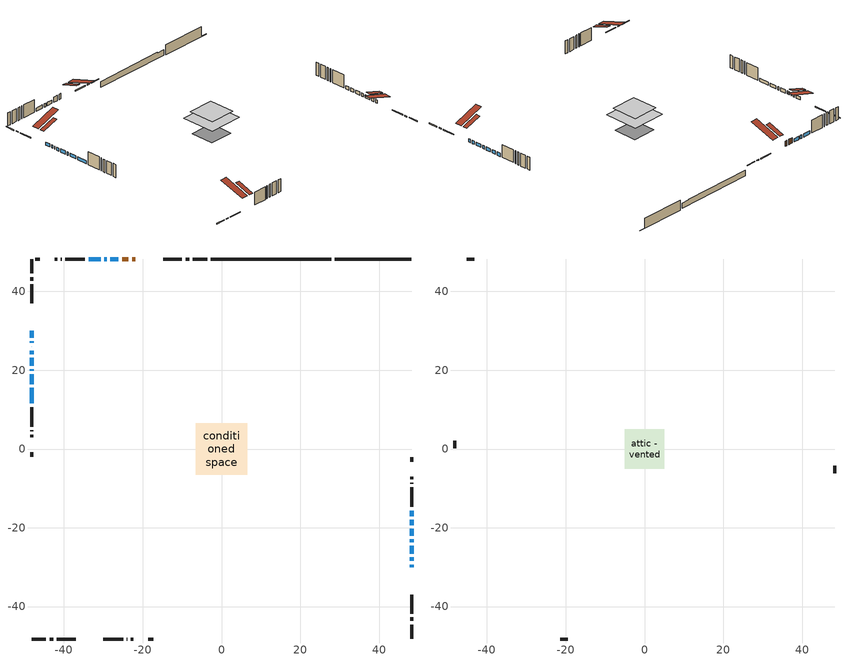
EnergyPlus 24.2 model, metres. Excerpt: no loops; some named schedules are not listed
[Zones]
conditioned space
 floor adiabatic (AdiabaticFloorConstruction): -6.57,-6.57 -6.57,6.57 6.57,6.57 6.57,-6.57 z4.22
 floor foundation (Slab1 construction): -3.63,-3.63 -3.63,3.63 3.63,3.63 3.63,-3.63 z-1.95
 floor foundation (Slab1 construction 1): -4.54,-4.54 -4.54,4.54 4.54,4.54 4.54,-4.54 z-1.68
 wall outside (RimJoist1 construction): -3.61,48.23 -7.27,48.23 / -48.23,-48.23 -44.58,-48.23 / -48.23,48.23 -48.23,44.58 / 48.23,-48.23 48.23,-44.58 z1.78:2.08
 wall outside (RimJoist2 construction): -8.2,48.23 -9.11,48.23 / -43.65,-48.23 -42.73,-48.23 / -48.23,43.65 -48.23,42.73 / 48.23,-43.65 48.23,-42.73 z1.78:2.08
 wall outside (RimJoist3 construction): -10.04,48.23 -14.84,48.23 / -41.8,-48.23 -37,-48.23 / -48.23,41.8 -48.23,37 / 48.23,-41.8 48.23,-37 z1.78:2.08
 wall outside (AdiabaticWallConstruction 1): -21.85,48.23 -22.69,48.23 / -23.62,48.23 -25.24,48.23 z1.78:3.81
 wall outside (AdiabaticWallConstruction): 48.23,-29.99 48.23,-29.35 / -48.23,29.99 -48.23,28.26 / -48.23,27.33 -48.23,26.92 / -48.23,26 -48.23,25.9 / -48.23,24.97 -48.23,24.05 / -26.17,48.23 -28.27,48.23 / -29.19,48.23 -29.76,48.23 / 48.23,-28.42 48.23,-27.53 / 48.23,-26.6 48.23,-24.59 / -48.23,23.13 -48.23,21.11 / -30.69,48.23 -33.74,48.23 / 48.23,-23.66 48.23,-22.95 / 48.23,-22.02 48.23,-20.25 / 48.23,-19.32 48.23,-17.94 / 48.23,-17.01 48.23,-15.63 / -48.23,20.18 -48.23,19.84 / -48.23,18.92 -48.23,16.42 / -48.23,15.49 -48.23,11.56 z1.78:3
 wall outside (Wall1 construction): -34.67,48.23 -39.66,48.23 / -29.99,-48.23 -25,-48.23 / -48.23,10.63 -48.23,5.64 / 48.23,-14.7 48.23,-9.71 z1.78:6.66
 wall outside (Wall2 construction): -40.59,48.23 -40.75,48.23 / -24.08,-48.23 -23.92,-48.23 / -48.23,4.71 -48.23,4.55 / 48.23,-8.78 48.23,-8.63 z1.78:6.66
 wall outside (Wall3 construction): -41.68,48.23 -42.31,48.23 / -22.99,-48.23 -22.36,-48.23 / -48.23,3.62 -48.23,3 / 48.23,-7.7 48.23,-7.07 z1.78:6.66
 wall outside (Wall5 construction): -46.09,48.23 -47.31,48.23 / -18.58,-48.23 -17.36,-48.23 / -48.23,-0.78 -48.23,-2 / 48.23,-3.29 48.23,-2.07 z1.78:6.66
 wall foundation (FoundationWall1 construction): 28.73,48.23,-1.95 28.73,48.23,1.78 45.85,48.23,1.78 45.85,48.23,-1.85 48.23,48.23,-1.85 48.23,48.23,-1.95
 wall foundation (FoundationWall2 construction): -2.68,48.23,-1.68 -2.68,48.23,0.56 24.75,48.23,0.56 24.75,48.23,0.28 27.8,48.23,0.28 27.8,48.23,-1.68
 window (WindowConstruction): 48.23,-29.99 48.23,-29.35 z1.78:3
 window (WindowConstruction 8): -48.23,29.99 -48.23,28.26 z1.78:3
 window (WindowConstruction 9): -48.23,27.33 -48.23,26.92 z1.78:3
 window (WindowConstruction 10): -48.23,25.99 -48.23,25.9 z1.78:3
 window (WindowConstruction 11): -48.23,24.97 -48.23,24.06 z1.78:3
 window (WindowConstruction 12): -26.17,48.23 -28.26,48.23 z1.78:3
 window (WindowConstruction 13): -29.19,48.23 -29.76,48.23 z1.78:3
 window (WindowConstruction 1): 48.23,-28.42 48.23,-27.53 z1.78:3
 window (WindowConstruction 14): 48.23,-26.6 48.23,-24.59 z1.78:3
 window (WindowConstruction 15): -48.23,23.13 -48.23,21.11 z1.78:3
 window (WindowConstruction 16): -30.69,48.23 -33.74,48.23 z1.78:3
 window (WindowConstruction 17): 48.23,-23.66 48.23,-22.95 z1.78:3
 window (WindowConstruction 2): 48.23,-22.02 48.23,-20.25 z1.78:3
 window (WindowConstruction 3): 48.23,-19.32 48.23,-17.94 z1.78:3
 window (WindowConstruction 4): 48.23,-17.01 48.23,-15.63 z1.78:3
 window (WindowConstruction 5): -48.23,20.18 -48.23,19.85 z1.78:3
 window (WindowConstruction 6): -48.23,18.92 -48.23,16.42 z1.78:3
 window (WindowConstruction 7): -48.23,15.49 -48.23,11.56 z1.78:3
 door (Door): -21.85,48.23 -22.69,48.23 z1.78:3.81
 door (Door 1): -23.62,48.23 -25.24,48.23 z1.78:3.81
 ceiling adiabatic (AdiabaticFloorConstruction): 6.57,-6.57 6.57,6.57 -6.57,6.57 -6.57,-6.57 z4.22
 roof outside (Roof2 construction): -20.92,48.23,6.66 -20.92,41.97,8.74 -19.27,41.97,8.74 -19.27,48.23,6.66; -30.92,-48.23,6.66 -30.92,-41.97,8.74 -32.57,-41.97,8.74 -32.57,-48.23,6.66; -48.23,30.92,6.66 -41.97,30.92,8.74 -41.97,32.57,8.74 -48.23,32.57,6.66; 48.23,-30.92,6.66 41.97,-30.92,8.74 41.97,-32.57,8.74 48.23,-32.57,6.66
attic - vented
 floor to conditioned space (Floor1 construction Reversed): -5.01,-5.01 -5.01,5.01 5.01,5.01 5.01,-5.01 z6.66
 wall outside (Wall4 construction): -43.24,48.23 -45.16,48.23 / -21.43,-48.23 -19.51,-48.23 / -48.23,2.07 -48.23,0.15 / 48.23,-6.14 48.23,-4.22 z1.78:6.66
 roof outside (Roof1 construction): -18.34,48.23,6.66 -18.34,38.47,9.91 -15.77,38.47,9.91 -15.77,48.23,6.66; -33.5,-48.23,6.66 -33.5,-38.47,9.91 -36.07,-38.47,9.91 -36.07,-48.23,6.66; -48.23,33.5,6.66 -38.47,33.5,9.91 -38.47,36.07,9.91 -48.23,36.07,6.66; 48.23,-33.5,6.66 38.47,-33.5,9.91 38.47,-36.07,9.91 48.23,-36.07,6.66
[Building]
Building 1: Terrain=Suburbs
[Site:Location]
Saskatoon Intl AP_SK: Latitude {deg}=52.17; Longitude {deg}=-106.7; Time Zone {hr}=-6; Elevation {m}=504; Keep Site Location Information=Yes
[Site:GroundTemperature:Shallow]
-3.29371, -5.9198, -6.13011, -4.88389, 0.118965, 5.09852, 9.41553, 12.1502, 12.3826, 10.1583, 5.95142, 1.12462
[Site:WaterMainsTemperature]
Calculation Method=Schedule; Temperature Schedule=mains temperature schedule
[Material] Roughness=Rough; Thermal Absorptance=0.9
Name | Thickness {m} | Conductivity {W/m-K} | Density {kg/m3} | Specific Heat {J/kg-K} | Solar Absorptance | Visible Absorptance
asphalt or fiberglass shingles | 0.00635 | 0.162714 | 1121.4 | 1465.45 | 0.84 | 0.84
ceiling loosefill ins | 0.254 | 0.0480833 | 16.02 | 1046.75 | 0.7 | 0.7
ceiling stud and cavity | 0.1397 | 0.0915077 | 65.682 | 1177.47 | 0.7 | 0.7
concrete 4.0 in. | 0.1016 | 1.803125 | 2242.8 | 837.4 | 0.7 | 0.7
concrete 8.0 in. | 0.2032 | 1.803125 | 2242.8 | 837.4 | 0.7 | 0.7
door material | 0.04445 | 0.188738 | 512.64 | 1214.23 | 0.7 | 0.7
door material 1 | 0.04445 | 0.0451087 | 512.64 | 1214.23 | 0.7 | 0.7
exterior vertical ins | 0.00166943 | 0.029427 | 32.04 | 1214.23 | 0.7 | 0.7
exterior vertical ins 1 | 0.0156333 | 0.029427 | 32.04 | 1214.23 | 0.7 | 0.7
floor covering | 0.0127 | 0.0433444 | 54.468 | 1339.84 | 0.6 | 0.6
floor rigid ins; wall rigid ins | 0.512978 | 0.029427 | 32.04 | 1214.23 | 0.7 | 0.7
floor stud and cavity | 0.1397 | 1.75129 | 37.0049 | 1207.88 | 0.7 | 0.7
furniture material conditioned space 1 | 0.1524 | 0.115458 | 640.8 | 1214.23 | 0.6 | 0.6
gypsum board | 0.0127 | 0.160291 | 801 | 837.4 | 0.6 | 0.6
gypsum board 1 | 0.0127 | 0.160291 | 801 | 837.4 | 0.7 | 0.7
osb sheathing 0.5 in. | 0.0127 | 0.115458 | 512.64 | 1214.23 | 0.7 | 0.7
osb sheathing 0.75 in. | 0.01905 | 0.115458 | 512.64 | 1214.23 | 0.7 | 0.7
osb sheathing 2.0 in. | 0.0508 | 0.115458 | 512.64 | 1214.23 | 0.7 | 0.7
rim joist stud and cavity | 0.0508 | 0.0310355 | 125.044 | 1163.47 | 0.6 | 0.6
rim joist stud and cavity 1 | 0.0508 | 0.271007 | 50.32683 | 1063.81 | 0.6 | 0.6
rim joist stud and cavity 2 | 0.0508 | 0.0336805 | 125.044 | 1163.47 | 0.6 | 0.6
roof rigid ins | 0.051816 | 0.029427 | 32.04 | 1214.23 | 0.7 | 0.7
roof stud and cavity | 0.2032 | 0.214984 | 78.34581 | 1123.46 | 0.7 | 0.7
wall stud and cavity | 0.1397 | 0.114817 | 139.0536 | 1170.24 | 0.7 | 0.7
wall stud and cavity 1 | 0.1397 | 0.152869 | 139.0536 | 1170.24 | 0.7 | 0.7
wall stud and cavity 2 | 0.1397 | 0.120759 | 139.0536 | 1170.24 | 0.7 | 0.7
wall stud and cavity 3 | 0.0889 | 6.1454 | 50.32683 | 1063.81 | 0.6 | 0.6
wall stud and cavity 4 | 0.1397 | 0.0978328 | 139.0536 | 1170.24 | 0.7 | 0.7
wall stud and cavity 5 | 0.0889 | 0.380278 | 52.3479 | 1209.89 | 0.7 | 0.7
wall stud and cavity 6 | 0.0889 | 0.391764 | 83.0341 | 1211.67 | 0.7 | 0.7
wood siding | 0.0254 | 0.102417 | 544.68 | 1172.36 | 0 | 0
wood siding 1 | 0.00254 | 0.102417 | 544.68 | 1172.36 | 0 | 0
wood siding 2; wood siding 3; wood siding 4 | 0.0254 | 0.102417 | 544.68 | 1172.36 | 0.7 | 0.7
[WindowMaterial:SimpleGlazingSystem]
Name | U-Factor {W/m2-K} | Solar Heat Gain Coefficient
WindowMaterial | 3.08145 | 0.63
WindowMaterial 1 | 3.07691 | 0.64
WindowMaterial 10 | 3.03659 | 0.27
WindowMaterial 11 | 3.11325 | 0.59
WindowMaterial 12 | 3.077476 | 0.64
WindowMaterial 13 | 1.92087 | 0.56
WindowMaterial 14 | 3.06555 | 0.66
WindowMaterial 15 | 5.23568 | 0.57
WindowMaterial 2 | 1.870901 | 0.61
WindowMaterial 3 | 3.0559 | 0.67
WindowMaterial 4 | 3.08543 | 0.63
WindowMaterial 5 | 3.18649 | 0.5
WindowMaterial 6 | 3.03773 | 0.69
WindowMaterial 7 | 3.03035 | 0.7
WindowMaterial 8 | 3.0911 | 0.62
WindowMaterial 9 | 3.12404 | 0.58
[Construction]
AdiabaticFloorConstruction: floor stud and cavity, floor rigid ins, osb sheathing 0.75 in., floor covering
AdiabaticWallConstruction: wood siding 3, wall rigid ins, wall stud and cavity 5, gypsum board
AdiabaticWallConstruction 1: wood siding 4, wall rigid ins, wall stud and cavity 5, gypsum board
Door: door material
Door 1: door material 1
Floor1 construction Reversed: gypsum board, ceiling stud and cavity, ceiling loosefill ins
FoundationWall1 construction; FoundationWall2 construction: concrete 8.0 in., gypsum board 1
furniture construction conditioned space 1: furniture material conditioned space 1
PartitionWallConstruction: gypsum board, wall stud and cavity 6, gypsum board
RimJoist1 construction: wood siding 2, osb sheathing 2.0 in., rim joist stud and cavity
RimJoist2 construction: wood siding 2, rim joist stud and cavity 1
RimJoist3 construction: wood siding 2, osb sheathing 2.0 in., rim joist stud and cavity 2
Roof1 construction: asphalt or fiberglass shingles
Roof2 construction: asphalt or fiberglass shingles, roof rigid ins, osb sheathing 0.75 in., roof stud and cavity, gypsum board
Slab1 construction; Slab1 construction 1: concrete 4.0 in.
Wall1 construction: wood siding, osb sheathing 0.5 in., wall stud and cavity, gypsum board
Wall2 construction: wood siding, osb sheathing 0.5 in., wall stud and cavity 1, gypsum board
Wall3 construction: wood siding, osb sheathing 0.5 in., wall stud and cavity 2, gypsum board
Wall4 construction: wood siding 1, wall stud and cavity 3
Wall5 construction: wood siding, osb sheathing 0.5 in., wall stud and cavity 4, gypsum board
WindowConstruction: WindowMaterial
WindowConstruction 1: WindowMaterial 1
WindowConstruction 10: WindowMaterial 10
WindowConstruction 11: WindowMaterial 11
WindowConstruction 12: WindowMaterial 12
WindowConstruction 13: WindowMaterial 13
WindowConstruction 14; WindowConstruction 15: WindowMaterial 14
WindowConstruction 16; WindowConstruction 3: WindowMaterial 3
WindowConstruction 17: WindowMaterial 15
WindowConstruction 2: WindowMaterial 2
WindowConstruction 4: WindowMaterial 4
WindowConstruction 5: WindowMaterial 5
WindowConstruction 6: WindowMaterial 6
WindowConstruction 7: WindowMaterial 7
WindowConstruction 8: WindowMaterial 8
WindowConstruction 9: WindowMaterial 9
[Zone] Multiplier=1; Part of Total Floor Area=Yes
Name | Volume {m3}
attic - vented | 53.1163
conditioned space | 769.1
[Space]
Name | Zone | Volume {m3}
attic - vented 1 | attic - vented | 53.1163
conditioned space 1 | conditioned space | 769.1
[ZoneInfiltration:EffectiveLeakageArea]
infil attic - vented 1: Zone or Space=attic - vented 1; Schedule=Always On Discrete; Effective Air Leakage Area {cm2}=3446.4; Stack Coefficient=0.000565478; Wind Coefficient=1.60668e-05
[ZoneMixing]
whole house fan mix: Zone or Space=attic - vented; Schedule=Always On Continuous; Design Flow Rate Calculation Method=Flow/Zone; Design Flow Rate {m3/s}=0; Source Zone or Space=conditioned space
[SurfaceProperty:ExposedFoundationPerimeter] Exposed Perimeter Calculation Method=TotalExposedPerimeter
Name | Total Exposed Perimeter {m}
Slab1 | 19.507
Slab1 1 | 30.48
[InternalMass] Zone or ZoneList=conditioned space; Space or SpaceList=conditioned space 1
Name | Construction | Surface Area {m2}
furniture mass conditioned space 1 | furniture construction conditioned space 1 | 123.08
partition wall mass | PartitionWallConstruction | 307.7
[Lights]
interior lighting: Zone or ZoneList or Space or SpaceList=conditioned space 1; Schedule=interior lighting schedule; Design Level Calculation Method=LightingLevel; Lighting Level {W}=343.2; Return Air Fraction=0; Fraction Radiant=0.6; Fraction Visible=0.2; Fraction Replaceable=1
[People]
occupants: Zone or ZoneList or Space or SpaceList=conditioned space 1; Number of People Schedule=occupants schedule; Number of People Calculation Method=People; Number of People=3; Fraction Radiant=0.314171; Sensible Heat Fraction=0.56303; Activity Level Schedule=occupants activity schedule; Carbon Dioxide Generation Rate {m3/s-W}=0; Enable ASHRAE 55 Comfort Warnings=No; Mean Radiant Temperature Calculation Type=EnclosureAveraged
[ElectricEquipment] Zone or ZoneList or Space or SpaceList=conditioned space 1; Design Level Calculation Method=EquipmentLevel
Name | Schedule | Design Level {W} | Fraction Latent | Fraction Radiant | Fraction Lost
clothes dryer | clothes dryer schedule | 140.772 | 0.015 | 0.081 | 0.85
clothes washer | clothes washer schedule | 32.1985 | 0.03 | 0.162 | 0.7
cooking range | cooking range schedule | 215.147 | 0.08 | 0.432 | 0.2
dishwasher | dishwasher schedule | 66.8632 | 0.3 | 0.18 | 0.4
fridge | fridge schedule | 72.9452 | 0 | 0.6 | 0
mech vent house fan | mech vent house fan schedule | 0 | 0 | 0 | 1
mech vent house fan cfis | mech vent house fan cfis schedule | 0 | 0 | 0 | 0
misc plug loads | misc plug loads schedule | 494.7 | 0.045 | 0.513 | 0.1
whole house fan | Always On Discrete | 0 | 0 | 0 | 1
[OtherEquipment] Zone or ZoneList or Space or SpaceList=conditioned space 1; Design Level Calculation Method=EquipmentLevel
Name | Fuel Type | Schedule | Design Level {W} | Fraction Latent | Fraction Radiant | Fraction Lost
clothes dryer 1 | Electricity | clothes dryer schedule | 0 | 0.015 | 0.081 | 0.85
cooking range 1 | Electricity | cooking range schedule | 0 | 0.08 | 0.432 | 0.2
general water use latent | None | general water use schedule | 62.594 | 1 | 0 | 0
general water use sensible | None | general water use schedule | -61.6891 | 0 | 0.6 | 0
mech vent house fan latent load | None | Always On Discrete | 0 | 1 | 0 | 0
mech vent house fan sensible load | None | Always On Discrete | 0 | 0 | 0 | 0
water heater energy adjustment1 | NaturalGas | Always On Discrete | 0.01 | 0 | 0 | 1
[ZoneInfiltration:DesignFlowRate] Zone or ZoneList or Space or SpaceList=conditioned space 1; Schedule=Always On Discrete; Design Flow Rate Calculation Method=Flow/Zone; Design Flow Rate {m3/s}=0
infil flow; natural vent flow; whole house fan flow
[Foundation:Kiva] Initial Indoor Air Temperature {C}=21; Wall Depth Below Slab {m}=0.2032; Custom Block X Position 1 {m}=0.2159; Custom Block Z Position 1 {m}=0
Name | Wall Height Above Grade {m} | Custom Block Material Name 1 | Custom Block Depth 1 {m}
Foundation Kiva 1 | 1.78 | exterior vertical ins | 3.72999
Foundation Kiva 2 | 0.560009 | exterior vertical ins 1 | 2.24001
[Foundation:Kiva:Settings]
Soil Conductivity {W/m-K}=0.849921; Soil Density {kg/m3}=1842.3; Soil Specific Heat {J/kg-K}=418.7; Ground Solar Absorptivity=0.9; Ground Thermal Absorptivity=0.9; Ground Surface Roughness {m}=0.03; Far-Field Width {m}=40; Deep-Ground Boundary Condition=ZeroFlux; Deep-Ground Depth {m}=40; Minimum Cell Dimension {m}=0.2; Maximum Cell Growth Coefficient=3; Simulation Timestep=Timestep
[Exterior:Lights]
exterior lighting: Schedule=exterior lighting schedule; Design Level {W}=75.6
[Schedule:Constant]
Name | Hourly Value
Always On Continuous; mech vent house fan schedule; mech vent house fan cfis schedule; Always On Discrete | 1
occupants activity schedule | 117.228
fridge schedule | 0
[Schedule:Week:Daily]
interior lighting schedule Week Rule - Jan1-Jan27: interior lighting schedule day, interior lighting schedule day, interior lighting schedule day, interior lighting schedule day, interior lighting schedule day, interior lighting schedule day, interior lighting schedule day, interior lighting schedule default day, interior lighting schedule default day, interior lighting schedule default day, interior lighting schedule default day, interior lighting schedule default day
interior lighting schedule Week Rule - Jan28-Feb3: interior lighting schedule day, interior lighting schedule day, interior lighting schedule day, interior lighting schedule day, interior lighting schedule day 1, interior lighting schedule day 1, interior lighting schedule day 1, interior lighting schedule default day, interior lighting schedule default day, interior lighting schedule default day, interior lighting schedule default day, interior lighting schedule default day
interior lighting schedule Week Rule - Feb4-Feb24: interior lighting schedule day 1, interior lighting schedule day 1, interior lighting schedule day 1, interior lighting schedule day 1, interior lighting schedule day 1, interior lighting schedule day 1, interior lighting schedule day 1, interior lighting schedule default day, interior lighting schedule default day, interior lighting schedule default day, interior lighting schedule default day, interior lighting schedule default day
interior lighting schedule Week Rule - Feb25-Mar3: interior lighting schedule day 1, interior lighting schedule day 1, interior lighting schedule day 1, interior lighting schedule day 1, interior lighting schedule day 2, interior lighting schedule day 2, interior lighting schedule day 2, interior lighting schedule default day, interior lighting schedule default day, interior lighting schedule default day, interior lighting schedule default day, interior lighting schedule default day
interior lighting schedule Week Rule - Mar4-Mar31: interior lighting schedule day 2, interior lighting schedule day 2, interior lighting schedule day 2, interior lighting schedule day 2, interior lighting schedule day 2, interior lighting schedule day 2, interior lighting schedule day 2, interior lighting schedule default day, interior lighting schedule default day, interior lighting schedule default day, interior lighting schedule default day, interior lighting schedule default day
interior lighting schedule Week Rule - Apr1-Apr28: interior lighting schedule day 3, interior lighting schedule day 3, interior lighting schedule day 3, interior lighting schedule day 3, interior lighting schedule day 3, interior lighting schedule day 3, interior lighting schedule day 3, interior lighting schedule default day, interior lighting schedule default day, interior lighting schedule default day, interior lighting schedule default day, interior lighting schedule default day
interior lighting schedule Week Rule - Apr29-May5: interior lighting schedule day 3, interior lighting schedule day 3, interior lighting schedule day 4, interior lighting schedule day 4, interior lighting schedule day 4, interior lighting schedule day 4, interior lighting schedule day 4, interior lighting schedule default day, interior lighting schedule default day, interior lighting schedule default day, interior lighting schedule default day, interior lighting schedule default day
interior lighting schedule Week Rule - May6-May26: interior lighting schedule day 4, interior lighting schedule day 4, interior lighting schedule day 4, interior lighting schedule day 4, interior lighting schedule day 4, interior lighting schedule day 4, interior lighting schedule day 4, interior lighting schedule default day, interior lighting schedule default day, interior lighting schedule default day, interior lighting schedule default day, interior lighting schedule default day
interior lighting schedule Week Rule - May27-Jun2: interior lighting schedule day 4, interior lighting schedule day 4, interior lighting schedule day 4, interior lighting schedule day 4, interior lighting schedule day 4, interior lighting schedule day 5, interior lighting schedule day 5, interior lighting schedule default day, interior lighting schedule default day, interior lighting schedule default day, interior lighting schedule default day, interior lighting schedule default day
interior lighting schedule Week Rule - Jun3-Jun30: interior lighting schedule day 5, interior lighting schedule day 5, interior lighting schedule day 5, interior lighting schedule day 5, interior lighting schedule day 5, interior lighting schedule day 5, interior lighting schedule day 5, interior lighting schedule default day, interior lighting schedule default day, interior lighting schedule default day, interior lighting schedule default day, interior lighting schedule default day
interior lighting schedule Week Rule - Jul1-Jul28: interior lighting schedule day 6, interior lighting schedule day 6, interior lighting schedule day 6, interior lighting schedule day 6, interior lighting schedule day 6, interior lighting schedule day 6, interior lighting schedule day 6, interior lighting schedule default day, interior lighting schedule default day, interior lighting schedule default day, interior lighting schedule default day, interior lighting schedule default day
interior lighting schedule Week Rule - Jul29-Aug4: interior lighting schedule day 6, interior lighting schedule day 6, interior lighting schedule day 6, interior lighting schedule day 7, interior lighting schedule day 7, interior lighting schedule day 7, interior lighting schedule day 7, interior lighting schedule default day, interior lighting schedule default day, interior lighting schedule default day, interior lighting schedule default day, interior lighting schedule default day
interior lighting schedule Week Rule - Aug5-Aug25: interior lighting schedule day 7, interior lighting schedule day 7, interior lighting schedule day 7, interior lighting schedule day 7, interior lighting schedule day 7, interior lighting schedule day 7, interior lighting schedule day 7, interior lighting schedule default day, interior lighting schedule default day, interior lighting schedule default day, interior lighting schedule default day, interior lighting schedule default day
interior lighting schedule Week Rule - Aug26-Sep1: interior lighting schedule day 7, interior lighting schedule day 7, interior lighting schedule day 7, interior lighting schedule day 7, interior lighting schedule day 7, interior lighting schedule day 7, interior lighting schedule day 8, interior lighting schedule default day, interior lighting schedule default day, interior lighting schedule default day, interior lighting schedule default day, interior lighting schedule default day
interior lighting schedule Week Rule - Sep2-Sep29: interior lighting schedule day 8, interior lighting schedule day 8, interior lighting schedule day 8, interior lighting schedule day 8, interior lighting schedule day 8, interior lighting schedule day 8, interior lighting schedule day 8, interior lighting schedule default day, interior lighting schedule default day, interior lighting schedule default day, interior lighting schedule default day, interior lighting schedule default day
interior lighting schedule Week Rule - Sep30-Oct6: interior lighting schedule day 8, interior lighting schedule day 9, interior lighting schedule day 9, interior lighting schedule day 9, interior lighting schedule day 9, interior lighting schedule day 9, interior lighting schedule day 9, interior lighting schedule default day, interior lighting schedule default day, interior lighting schedule default day, interior lighting schedule default day, interior lighting schedule default day
interior lighting schedule Week Rule - Oct7-Oct27: interior lighting schedule day 9, interior lighting schedule day 9, interior lighting schedule day 9, interior lighting schedule day 9, interior lighting schedule day 9, interior lighting schedule day 9, interior lighting schedule day 9, interior lighting schedule default day, interior lighting schedule default day, interior lighting schedule default day, interior lighting schedule default day, interior lighting schedule default day
interior lighting schedule Week Rule - Oct28-Nov3: interior lighting schedule day 9, interior lighting schedule day 9, interior lighting schedule day 9, interior lighting schedule day 9, interior lighting schedule day 10, interior lighting schedule day 10, interior lighting schedule day 10, interior lighting schedule default day, interior lighting schedule default day, interior lighting schedule default day, interior lighting schedule default day, interior lighting schedule default day
interior lighting schedule Week Rule - Nov4-Nov24: interior lighting schedule day 10, interior lighting schedule day 10, interior lighting schedule day 10, interior lighting schedule day 10, interior lighting schedule day 10, interior lighting schedule day 10, interior lighting schedule day 10, interior lighting schedule default day, interior lighting schedule default day, interior lighting schedule default day, interior lighting schedule default day, interior lighting schedule default day
interior lighting schedule Week Rule - Nov25-Dec1: interior lighting schedule day 10, interior lighting schedule day 10, interior lighting schedule day 10, interior lighting schedule day 10, interior lighting schedule day 10, interior lighting schedule day 10, interior lighting schedule day 11, interior lighting schedule default day, interior lighting schedule default day, interior lighting schedule default day, interior lighting schedule default day, interior lighting schedule default day
interior lighting schedule Week Rule - Dec2-Dec31: interior lighting schedule day 11, interior lighting schedule day 11, interior lighting schedule day 11, interior lighting schedule day 11, interior lighting schedule day 11, interior lighting schedule day 11, interior lighting schedule day 11, interior lighting schedule default day, interior lighting schedule default day, interior lighting schedule default day, interior lighting schedule default day, interior lighting schedule default day
occupants schedule Week Rule - Jan1-Dec31: occupants schedule day, occupants schedule day, occupants schedule day, occupants schedule day, occupants schedule day, occupants schedule day, occupants schedule day, occupants schedule default day, occupants schedule default day, occupants schedule default day, occupants schedule default day, occupants schedule default day
clothes dryer schedule Week Rule - Jan1-Dec31: clothes dryer schedule day, clothes dryer schedule day, clothes dryer schedule day, clothes dryer schedule day, clothes dryer schedule day, clothes dryer schedule day, clothes dryer schedule day, clothes dryer schedule default day, clothes dryer schedule default day, clothes dryer schedule default day, clothes dryer schedule default day, clothes dryer schedule default day
clothes washer schedule Week Rule - Jan1-Dec31: clothes washer schedule day, clothes washer schedule day, clothes washer schedule day, clothes washer schedule day, clothes washer schedule day, clothes washer schedule day, clothes washer schedule day, clothes washer schedule default day, clothes washer schedule default day, clothes washer schedule default day, clothes washer schedule default day, clothes washer schedule default day
cooking range schedule Week Rule - Jan1-Dec31: cooking range schedule day, cooking range schedule day, cooking range schedule day, cooking range schedule day, cooking range schedule day, cooking range schedule day, cooking range schedule day, cooking range schedule default day, cooking range schedule default day, cooking range schedule default day, cooking range schedule default day, cooking range schedule default day
dishwasher schedule Week Rule - Jan1-Dec31: dishwasher schedule day, dishwasher schedule day, dishwasher schedule day, dishwasher schedule day, dishwasher schedule day, dishwasher schedule day, dishwasher schedule day, dishwasher schedule default day, dishwasher schedule default day, dishwasher schedule default day, dishwasher schedule default day, dishwasher schedule default day
misc plug loads schedule Week Rule - Jan1-Dec31: misc plug loads schedule day, misc plug loads schedule day, misc plug loads schedule day, misc plug loads schedule day, misc plug loads schedule day, misc plug loads schedule day, misc plug loads schedule day, misc plug loads schedule default day, misc plug loads schedule default day, misc plug loads schedule default day, misc plug loads schedule default day, misc plug loads schedule default day
general water use schedule Week Rule - Jan1-Dec31: general water use schedule day, general water use schedule day, general water use schedule day, general water use schedule day, general water use schedule day, general water use schedule day, general water use schedule day, general water use schedule default day, general water use schedule default day, general water use schedule default day, general water use schedule default day, general water use schedule default day
exterior lighting schedule Week Rule - Jan1-Jan27: exterior lighting schedule day, exterior lighting schedule day, exterior lighting schedule day, exterior lighting schedule day, exterior lighting schedule day, exterior lighting schedule day, exterior lighting schedule day, exterior lighting schedule default day, exterior lighting schedule default day, exterior lighting schedule default day, exterior lighting schedule default day, exterior lighting schedule default day
exterior lighting schedule Week Rule - Jan28-Feb3: exterior lighting schedule day, exterior lighting schedule day, exterior lighting schedule day, exterior lighting schedule day, exterior lighting schedule day 1, exterior lighting schedule day 1, exterior lighting schedule day 1, exterior lighting schedule default day, exterior lighting schedule default day, exterior lighting schedule default day, exterior lighting schedule default day, exterior lighting schedule default day
exterior lighting schedule Week Rule - Feb4-Feb24: exterior lighting schedule day 1, exterior lighting schedule day 1, exterior lighting schedule day 1, exterior lighting schedule day 1, exterior lighting schedule day 1, exterior lighting schedule day 1, exterior lighting schedule day 1, exterior lighting schedule default day, exterior lighting schedule default day, exterior lighting schedule default day, exterior lighting schedule default day, exterior lighting schedule default day
exterior lighting schedule Week Rule - Feb25-Mar3: exterior lighting schedule day 1, exterior lighting schedule day 1, exterior lighting schedule day 1, exterior lighting schedule day 1, exterior lighting schedule day 2, exterior lighting schedule day 2, exterior lighting schedule day 2, exterior lighting schedule default day, exterior lighting schedule default day, exterior lighting schedule default day, exterior lighting schedule default day, exterior lighting schedule default day
exterior lighting schedule Week Rule - Mar4-Mar31: exterior lighting schedule day 2, exterior lighting schedule day 2, exterior lighting schedule day 2, exterior lighting schedule day 2, exterior lighting schedule day 2, exterior lighting schedule day 2, exterior lighting schedule day 2, exterior lighting schedule default day, exterior lighting schedule default day, exterior lighting schedule default day, exterior lighting schedule default day, exterior lighting schedule default day
exterior lighting schedule Week Rule - Apr1-Apr28: exterior lighting schedule day 3, exterior lighting schedule day 3, exterior lighting schedule day 3, exterior lighting schedule day 3, exterior lighting schedule day 3, exterior lighting schedule day 3, exterior lighting schedule day 3, exterior lighting schedule default day, exterior lighting schedule default day, exterior lighting schedule default day, exterior lighting schedule default day, exterior lighting schedule default day
exterior lighting schedule Week Rule - Apr29-May5: exterior lighting schedule day 3, exterior lighting schedule day 3, exterior lighting schedule day 4, exterior lighting schedule day 4, exterior lighting schedule day 4, exterior lighting schedule day 4, exterior lighting schedule day 4, exterior lighting schedule default day, exterior lighting schedule default day, exterior lighting schedule default day, exterior lighting schedule default day, exterior lighting schedule default day
exterior lighting schedule Week Rule - May6-May26: exterior lighting schedule day 4, exterior lighting schedule day 4, exterior lighting schedule day 4, exterior lighting schedule day 4, exterior lighting schedule day 4, exterior lighting schedule day 4, exterior lighting schedule day 4, exterior lighting schedule default day, exterior lighting schedule default day, exterior lighting schedule default day, exterior lighting schedule default day, exterior lighting schedule default day
exterior lighting schedule Week Rule - May27-Jun2: exterior lighting schedule day 4, exterior lighting schedule day 4, exterior lighting schedule day 4, exterior lighting schedule day 4, exterior lighting schedule day 4, exterior lighting schedule day 5, exterior lighting schedule day 5, exterior lighting schedule default day, exterior lighting schedule default day, exterior lighting schedule default day, exterior lighting schedule default day, exterior lighting schedule default day
exterior lighting schedule Week Rule - Jun3-Jun30: exterior lighting schedule day 5, exterior lighting schedule day 5, exterior lighting schedule day 5, exterior lighting schedule day 5, exterior lighting schedule day 5, exterior lighting schedule day 5, exterior lighting schedule day 5, exterior lighting schedule default day, exterior lighting schedule default day, exterior lighting schedule default day, exterior lighting schedule default day, exterior lighting schedule default day
exterior lighting schedule Week Rule - Jul1-Jul28: exterior lighting schedule day 6, exterior lighting schedule day 6, exterior lighting schedule day 6, exterior lighting schedule day 6, exterior lighting schedule day 6, exterior lighting schedule day 6, exterior lighting schedule day 6, exterior lighting schedule default day, exterior lighting schedule default day, exterior lighting schedule default day, exterior lighting schedule default day, exterior lighting schedule default day
exterior lighting schedule Week Rule - Jul29-Aug4: exterior lighting schedule day 6, exterior lighting schedule day 6, exterior lighting schedule day 6, exterior lighting schedule day 7, exterior lighting schedule day 7, exterior lighting schedule day 7, exterior lighting schedule day 7, exterior lighting schedule default day, exterior lighting schedule default day, exterior lighting schedule default day, exterior lighting schedule default day, exterior lighting schedule default day
[Schedule:Year]
interior lighting schedule: interior lighting schedule Week Rule - Jan1-Jan27, 1, 1, 1, 27, interior lighting schedule Week Rule - Jan28-Feb3, 1, 28, 2, 3, interior lighting schedule Week Rule - Feb4-Feb24, 2, 4, 2, 24, interior lighting schedule Week Rule - Feb25-Mar3, 2, 25, 3, 3, interior lighting schedule Week Rule - Mar4-Mar31, 3, 4, 3, 31, interior lighting schedule Week Rule - Apr1-Apr28, 4, 1, 4, 28, interior lighting schedule Week Rule - Apr29-May5, 4, 29, 5, 5, interior lighting schedule Week Rule - May6-May26, 5, 6, 5, 26, interior lighting schedule Week Rule - May27-Jun2, 5, 27, 6, 2, interior lighting schedule Week Rule - Jun3-Jun30, 6, 3, 6, 30, interior lighting schedule Week Rule - Jul1-Jul28, 7, 1, 7, 28, interior lighting schedule Week Rule - Jul29-Aug4, 7, 29, 8, 4, interior lighting schedule Week Rule - Aug5-Aug25, 8, 5, 8, 25, interior lighting schedule Week Rule - Aug26-Sep1, 8, 26, 9, 1, interior lighting schedule Week Rule - Sep2-Sep29, 9, 2, 9, 29, interior lighting schedule Week Rule - Sep30-Oct6, 9, 30, 10, 6, interior lighting schedule Week Rule - Oct7-Oct27, 10, 7, 10, 27, interior lighting schedule Week Rule - Oct28-Nov3, 10, 28, 11, 3, interior lighting schedule Week Rule - Nov4-Nov24, 11, 4, 11, 24, interior lighting schedule Week Rule - Nov25-Dec1, 11, 25, 12, 1, interior lighting schedule Week Rule - Dec2-Dec31, 12, 2, 12, 31
occupants schedule: occupants schedule Week Rule - Jan1-Dec31, 1, 1, 12, 31
clothes dryer schedule: clothes dryer schedule Week Rule - Jan1-Dec31, 1, 1, 12, 31
clothes washer schedule: clothes washer schedule Week Rule - Jan1-Dec31, 1, 1, 12, 31
cooking range schedule: cooking range schedule Week Rule - Jan1-Dec31, 1, 1, 12, 31
dishwasher schedule: dishwasher schedule Week Rule - Jan1-Dec31, 1, 1, 12, 31
misc plug loads schedule: misc plug loads schedule Week Rule - Jan1-Dec31, 1, 1, 12, 31
general water use schedule: general water use schedule Week Rule - Jan1-Dec31, 1, 1, 12, 31
exterior lighting schedule: exterior lighting schedule Week Rule - Jan1-Jan27, 1, 1, 1, 27, exterior lighting schedule Week Rule - Jan28-Feb3, 1, 28, 2, 3, exterior lighting schedule Week Rule - Feb4-Feb24, 2, 4, 2, 24, exterior lighting schedule Week Rule - Feb25-Mar3, 2, 25, 3, 3, exterior lighting schedule Week Rule - Mar4-Mar31, 3, 4, 3, 31, exterior lighting schedule Week Rule - Apr1-Apr28, 4, 1, 4, 28, exterior lighting schedule Week Rule - Apr29-May5, 4, 29, 5, 5, exterior lighting schedule Week Rule - May6-May26, 5, 6, 5, 26, exterior lighting schedule Week Rule - May27-Jun2, 5, 27, 6, 2, exterior lighting schedule Week Rule - Jun3-Jun30, 6, 3, 6, 30, exterior lighting schedule Week Rule - Jul1-Jul28, 7, 1, 7, 28, exterior lighting schedule Week Rule - Jul29-Aug4, 7, 29, 8, 4, exterior lighting schedule Week Rule - Aug5-Aug25, 8, 5, 8, 25, exterior lighting schedule Week Rule - Aug26-Sep1, 8, 26, 9, 1, exterior lighting schedule Week Rule - Sep2-Sep29, 9, 2, 9, 29, exterior lighting schedule Week Rule - Sep30-Oct6, 9, 30, 10, 6, exterior lighting schedule Week Rule - Oct7-Oct27, 10, 7, 10, 27, exterior lighting schedule Week Rule - Oct28-Nov3, 10, 28, 11, 3, exterior lighting schedule Week Rule - Nov4-Nov24, 11, 4, 11, 24, exterior lighting schedule Week Rule - Nov25-Dec1, 11, 25, 12, 1, exterior lighting schedule Week Rule - Dec2-Dec31, 12, 2, 12, 31
[Schedule:Compact]
mains temperature schedule: Through: 01/01, For: AllDays, Until: 24:00, 3.00833, Through: 01/02, For: AllDays, Until: 24:00, 2.92833, Through: 01/03, For: AllDays, Until: 24:00, 2.84889, Through: 01/04, For: AllDays, Until: 24:00, 2.77111, Through: 01/05, For: AllDays, Until: 24:00, 2.69389, Through: 01/06, For: AllDays, Until: 24:00, 2.61778, Through: 01/07, For: AllDays, Until: 24:00, 2.54333, Through: 01/08, For: AllDays, Until: 24:00, 2.46944, Through: 01/09, For: AllDays, Until: 24:00, 2.39667, Through: 01/10, For: AllDays, Until: 24:00, 2.32556, Through: 01/11, For: AllDays, Until: 24:00, 2.255, Through: 01/12, For: AllDays, Until: 24:00, 2.18611, Through: 01/13, For: AllDays, Until: 24:00, 2.11833, Through: 01/14, For: AllDays, Until: 24:00, 2.05167, Through: 01/15, For: AllDays, Until: 24:00, 1.98611, Through: 01/16, For: AllDays, Until: 24:00, 1.92222, Through: 01/17, For: AllDays, Until: 24:00, 1.85944, Through: 01/18, For: AllDays, Until: 24:00, 1.79778, Through: 01/19, For: AllDays, Until: 24:00, 1.73778, Through: 01/20, For: AllDays, Until: 24:00, 1.67889, Through: 01/21, For: AllDays, Until: 24:00, 1.62167, Through: 01/22, For: AllDays, Until: 24:00, 1.56556, Through: 01/23, For: AllDays, Until: 24:00, 1.51056, Through: 01/24, For: AllDays, Until: 24:00, 1.45778, Through: 01/25, For: AllDays, Until: 24:00, 1.40556, Through: 01/26, For: AllDays, Until: 24:00, 1.35556, Through: 01/27, For: AllDays, Until: 24:00, 1.30667, Through: 01/28, For: AllDays, Until: 24:00, 1.25944, Through: 01/29, For: AllDays, Until: 24:00, 1.21333, Through: 01/30, For: AllDays, Until: 24:00, 1.16889, Through: 01/31, For: AllDays, Until: 24:00, 1.12611, Through: 02/01, For: AllDays, Until: 24:00, 1.085, Through: 02/02, For: AllDays, Until: 24:00, 1.045, Through: 02/03, For: AllDays, Until: 24:00, 1.00667, Through: 02/04, For: AllDays, Until: 24:00, 0.97, Through: 02/05, For: AllDays, Until: 24:00, 0.935, Through: 02/06, For: AllDays, Until: 24:00, 0.901667, Through: 02/07, For: AllDays, Until: 24:00, 0.869444, Through: 02/08, For: AllDays, Until: 24:00, 0.839444, Through: 02/09, For: AllDays, Until: 24:00, 0.810556, Through: 02/10, For: AllDays, Until: 24:00, 0.783889, Through: 02/11, For: AllDays, Until: 24:00, 0.758333, Through: 02/12, For: AllDays, Until: 24:00, 0.734444, Through: 02/13, For: AllDays, Until: 24:00, 0.712222, Through: 02/14, For: AllDays, Until: 24:00, 0.692222, Through: 02/15, For: AllDays, Until: 24:00, 0.673333, Through: 02/16, For: AllDays, Until: 24:00, 0.656111, Through: 02/17, For: AllDays, Until: 24:00, 0.640556, Through: 02/18, For: AllDays, Until: 24:00, 0.626667, Through: 02/19, For: AllDays, Until: 24:00, 0.614444, Through: 02/20, For: AllDays, Until: 24:00, 0.604444, Through: 02/21, For: AllDays, Until: 24:00, 0.595556, Through: 02/22, For: AllDays, Until: 24:00, 0.588333, Through: 02/23, For: AllDays, Until: 24:00, 0.583333, Through: 02/24, For: AllDays, Until: 24:00, 0.579444, Through: 02/25, For: AllDays, Until: 24:00, 0.577778, Through: 02/26, For: AllDays, Until: 24:00, 0.577222, Through: 02/27, For: AllDays, Until: 24:00, 0.578889, Through: 02/28, For: AllDays, Until: 24:00, 0.581667, Through: 03/01, For: AllDays, Until: 24:00, 0.586667, Through: 03/02, For: AllDays, Until: 24:00, 0.593333, Through: 03/03, For: AllDays, Until: 24:00, 0.601111, Through: 03/04, For: AllDays, Until: 24:00, 0.611111, Through: 03/05, For: AllDays, Until: 24:00, 0.622778, Through: 03/06, For: AllDays, Until: 24:00, 0.636111, Through: 03/07, For: AllDays, Until: 24:00, 0.651111, Through: 03/08, For: AllDays, Until: 24:00, 0.667778, Through: 03/09, For: AllDays, Until: 24:00, 0.686111, Through: 03/10, For: AllDays, Until: 24:00, 0.705556, Through: 03/11, For: AllDays, Until: 24:00, 0.727222, Through: 03/12, For: AllDays, Until: 24:00, 0.750556, Through: 03/13, For: AllDays, Until: 24:00, 0.775556, Through: 03/14, For: AllDays, Until: 24:00, 0.802222, Through: 03/15, For: AllDays, Until: 24:00, 0.83, Through: 03/16, For: AllDays, Until: 24:00, 0.86, Through: 03/17, For: AllDays, Until: 24:00, 0.891111, Through: 03/18, For: AllDays, Until: 24:00, 0.924444, Through: 03/19, For: AllDays, Until: 24:00, 0.958889, Through: 03/20, For: AllDays, Until: 24:00, 0.995, Through: 03/21, For: AllDays, Until: 24:00, 1.03278, Through: 03/22, For: AllDays, Until: 24:00, 1.07222, Through: 03/23, For: AllDays, Until: 24:00, 1.11278, Through: 03/24, For: AllDays, Until: 24:00, 1.15556, Through: 03/25, For: AllDays, Until: 24:00, 1.19944, Through: 03/26, For: AllDays, Until: 24:00, 1.24444, Through: 03/27, For: AllDays, Until: 24:00, 1.29167, Through: 03/28, For: AllDays, Until: 24:00, 1.34, Through: 03/29, For: AllDays, Until: 24:00, 1.39, Through: 03/30, For: AllDays, Until: 24:00, 1.44111, Through: 03/31, For: AllDays, Until: 24:00, 1.49389, Through: 04/01, For: AllDays, Until: 24:00, 1.54833, Through: 04/02, For: AllDays, Until: 24:00, 1.60389, Through: 04/03, For: AllDays, Until: 24:00, 1.66056, Through: 04/04, For: AllDays, Until: 24:00, 1.71889, Through: 04/05, For: AllDays, Until: 24:00, 1.77889, Through: 04/06, For: AllDays, Until: 24:00, 1.84, Through: 04/07, For: AllDays, Until: 24:00, 1.90222, Through: 04/08, For: AllDays, Until: 24:00, 1.96556, Through: 04/09, For: AllDays, Until: 24:00, 2.03056, Through: 04/10, For: AllDays, Until: 24:00, 2.09722, Through: 04/11, For: AllDays, Until: 24:00, 2.16444, Through: 04/12, For: AllDays, Until: 24:00, 2.23333, Through: 04/13, For: AllDays, Until: 24:00, 2.30278, Through: 04/14, For: AllDays, Until: 24:00, 2.37389, Through: 04/15, For: AllDays, Until: 24:00, 2.44611, Through: 04/16, For: AllDays, Until: 24:00, 2.52, Through: 04/17, For: AllDays, Until: 24:00, 2.59444, Through: 04/18, For: AllDays, Until: 24:00, 2.67, Through: 04/19, For: AllDays, Until: 24:00, 2.74667, Through: 04/20, For: AllDays, Until: 24:00, 2.82444, Through: 04/21, For: AllDays, Until: 24:00, 2.90278, Through: 04/22, For: AllDays, Until: 24:00, 2.98278, Through: 04/23, For: AllDays, Until: 24:00, 3.06333, Through: 04/24, For: AllDays, Until: 24:00, 3.145, Through: 04/25, For: AllDays, Until: 24:00, 3.22778, Through: 04/26, For: AllDays, Until: 24:00, 3.31167, Through: 04/27, For: AllDays, Until: 24:00, 3.39611, Through: 04/28, For: AllDays, Until: 24:00, 3.48111, Through: 04/29, For: AllDays, Until: 24:00, 3.56722, Through: 04/30, For: AllDays, Until: 24:00, 3.65444, Through: 05/01, For: AllDays, Until: 24:00, 3.74222, Through: 05/02, For: AllDays, Until: 24:00, 3.83056, Through: 05/03, For: AllDays, Until: 24:00, 3.92, Through: 05/04, For: AllDays, Until: 24:00, 4.00944, Through: 05/05, For: AllDays, Until: 24:00, 4.1, Through: 05/06, For: AllDays, Until: 24:00, 4.19167, Through: 05/07, For: AllDays, Until: 24:00, 4.28333, Through: 05/08, For: AllDays, Until: 24:00, 4.37611, Through: 05/09, For: AllDays, Until: 24:00, 4.46889, Through: 05/10, For: AllDays, Until: 24:00, 4.56278, Through: 05/11, For: AllDays, Until: 24:00, 4.65667, Through: 05/12, For: AllDays, Until: 24:00, 4.75111, Through: 05/13, For: AllDays, Until: 24:00, 4.84611, Through: 05/14, For: AllDays, Until: 24:00, 4.94167, Through: 05/15, For: AllDays, Until: 24:00, 5.03778, Through: 05/16, For: AllDays, Until: 24:00, 5.13389, Through: 05/17, For: AllDays, Until: 24:00, 5.23056, Through: 05/18, For: AllDays, Until: 24:00, 5.32722, Through: 05/19, For: AllDays, Until: 24:00, 5.42444, Through: 05/20, For: AllDays, Until: 24:00, 5.52222, Through: 05/21, For: AllDays, Until: 24:00, 5.62, Through: 05/22, For: AllDays, Until: 24:00, 5.71778, Through: 05/23, For: AllDays, Until: 24:00, 5.81556, Through: 05/24, For: AllDays, Until: 24:00, 5.91389, Through: 05/25, For: AllDays, Until: 24:00, 6.01222, Through: 05/26, For: AllDays, Until: 24:00, 6.11056, Through: 05/27, For: AllDays, Until: 24:00, 6.20944, Through: 05/28, For: AllDays, Until: 24:00, 6.30778, Through: 05/29, For: AllDays, Until: 24:00, 6.40611, Through: 05/30, For: AllDays, Until: 24:00, 6.50444, Through: 05/31, For: AllDays, Until: 24:00, 6.60333, Through: 06/01, For: AllDays, Until: 24:00, 6.70167, Through: 06/02, For: AllDays, Until: 24:00, 6.79944, Through: 06/03, For: AllDays, Until: 24:00, 6.89778, Through: 06/04, For: AllDays, Until: 24:00, 6.99556, Through: 06/05, For: AllDays, Until: 24:00, 7.09333, Through: 06/06, For: AllDays, Until: 24:00, 7.19056, Through: 06/07, For: AllDays, Until: 24:00, 7.28778, Through: 06/08, For: AllDays, Until: 24:00, 7.385, Through: 06/09, For: AllDays, Until: 24:00, 7.48111, Through: 06/10, For: AllDays, Until: 24:00, 7.57778, Through: 06/11, For: AllDays, Until: 24:00, 7.67333, Through: 06/12, For: AllDays, Until: 24:00, 7.76889, Through: 06/13, For: AllDays, Until: 24:00, 7.86389, Through: 06/14, For: AllDays, Until: 24:00, 7.95833, Through: 06/15, For: AllDays, Until: 24:00, 8.05222, Through: 06/16, For: AllDays, Until: 24:00, 8.14611, Through: 06/17, For: AllDays, Until: 24:00, 8.23889, Through: 06/18, For: AllDays, Until: 24:00, 8.33111, Through: 06/19, For: AllDays, Until: 24:00, 8.42278, Through: 06/20, For: AllDays, Until: 24:00, 8.51444, Through: 06/21, For: AllDays, Until: 24:00, 8.605, Through: 06/22, For: AllDays, Until: 24:00, 8.69444, Through: 06/23, For: AllDays, Until: 24:00, 8.78389, Through: 06/24, For: AllDays, Until: 24:00, 8.87222, Through: 06/25, For: AllDays, Until: 24:00, 8.95944, Through: 06/26, For: AllDays, Until: 24:00, 9.04667, Through: 06/27, For: AllDays, Until: 24:00, 9.13278, Through: 06/28, For: AllDays, Until: 24:00, 9.21778, Through: 06/29, For: AllDays, Until: 24:00, 9.30222, Through: 06/30, For: AllDays, Until: 24:00, 9.38556, Through: 07/01, For: AllDays, Until: 24:00, 9.46833, Through: 07/02, For: AllDays, Until: 24:00, 9.54944, Through: 07/03, For: AllDays, Until: 24:00, 9.63056, Through: 07/04, For: AllDays, Until: 24:00, 9.71, Through: 07/05, For: AllDays, Until: 24:00, 9.78833, Through: 07/06, For: AllDays, Until: 24:00, 9.86611, Through: 07/07, For: AllDays, Until: 24:00, 9.94278, Through: 07/08, For: AllDays, Until: 24:00, 10.0183, Through: 07/09, For: AllDays, Until: 24:00, 10.0928, Through: 07/10, For: AllDays, Until: 24:00, 10.1656, Through: 07/11, For: AllDays, Until: 24:00, 10.2378, Through: 07/12, For: AllDays, Until: 24:00, 10.3089, Through: 07/13, For: AllDays, Until: 24:00, 10.3783, Through: 07/14, For: AllDays, Until: 24:00, 10.4472, Through: 07/15, For: AllDays, Until: 24:00, 10.5144, Through: 07/16, For: AllDays, Until: 24:00, 10.5806, Through: 07/17, For: AllDays, Until: 24:00, 10.645, Through: 07/18, For: AllDays, Until: 24:00, 10.7089, Through: 07/19, For: AllDays, Until: 24:00, 10.7711, Through: 07/20, For: AllDays, Until: 24:00, 10.8317, Through: 07/21, For: AllDays, Until: 24:00, 10.8911, Through: 07/22, For: AllDays, Until: 24:00, 10.9494, Through: 07/23, For: AllDays, Until: 24:00, 11.0061, Through: 07/24, For: AllDays, Until: 24:00, 11.0617, Through: 07/25, For: AllDays, Until: 24:00, 11.1156, Through: 07/26, For: AllDays, Until: 24:00, 11.1683, Through: 07/27, For: AllDays, Until: 24:00, 11.2194, Through: 07/28, For: AllDays, Until: 24:00, 11.2689, Through: 07/29, For: AllDays, Until: 24:00, 11.3172, Through: 07/30, For: AllDays, Until: 24:00, 11.3639, Through: 07/31, For: AllDays, Until: 24:00, 11.4094, Through: 08/01, For: AllDays, Until: 24:00, 11.4528, Through: 08/02, For: AllDays, Until: 24:00, 11.495, Through: 08/03, For: AllDays, Until: 24:00, 11.5356, Through: 08/04, For: AllDays, Until: 24:00, 11.575, Through: 08/05, For: AllDays, Until: 24:00, 11.6122, Through: 08/06, For: AllDays, Until: 24:00, 11.6483, Through: 08/07, For: AllDays, Until: 24:00, 11.6828, Through: 08/08, For: AllDays, Until: 24:00, 11.7156, Through: 08/09, For: AllDays, Until: 24:00, 11.7467, Through: 08/10, For: AllDays, Until: 24:00, 11.7761, Through: 08/11, For: AllDays, Until: 24:00, 11.8044, Through: 08/12, For: AllDays, Until: 24:00, 11.8306, Through: 08/13, For: AllDays, Until: 24:00, 11.855, Through: 08/14, For: AllDays, Until: 24:00, 11.8783, Through: 08/15, For: AllDays, Until: 24:00, 11.8994, Through: 08/16, For: AllDays, Until: 24:00, 11.9194, Through: 08/17, For: AllDays, Until: 24:00, 11.9372, Through: 08/18, For: AllDays, Until: 24:00, 11.9539, Through: 08/19, For: AllDays, Until: 24:00, 11.9683, Through: 08/20, For: AllDays, Until: 24:00, 11.9817, Through: 08/21, For: AllDays, Until: 24:00, 11.9928, Through: 08/22, For: AllDays, Until: 24:00, 12.0028, Through: 08/23, For: AllDays, Until: 24:00, 12.0106, Through: 08/24, For: AllDays, Until: 24:00, 12.0167, Through: 08/25, For: AllDays, Until: 24:00, 12.0217, Through: 08/26, For: AllDays, Until: 24:00, 12.0244, Through: 08/27, For: AllDays, Until: 24:00, 12.0256, Through: 08/28, For: AllDays, Until: 24:00, 12.025, Through: 08/29, For: AllDays, Until: 24:00, 12.0228, Through: 08/30, For: AllDays, Until: 24:00, 12.0189, Through: 08/31, For: AllDays, Until: 24:00, 12.0133, Through: 09/01, For: AllDays, Until: 24:00, 12.0061, Through: 09/02, For: AllDays, Until: 24:00, 11.9972, Through: 09/03, For: AllDays, Until: 24:00, 11.9867, Through: 09/04, For: AllDays, Until: 24:00, 11.9744, Through: 09/05, For: AllDays, Until: 24:00, 11.96, Through: 09/06, For: AllDays, Until: 24:00, 11.9444, Through: 09/07, For: AllDays, Until: 24:00, 11.9272, Through: 09/08, For: AllDays, Until: 24:00, 11.9083, Through: 09/09, For: AllDays, Until: 24:00, 11.8878, Through: 09/10, For: AllDays, Until: 24:00, 11.865, Through: 09/11, For: AllDays, Until: 24:00, 11.8411, Through: 09/12, For: AllDays, Until: 24:00, 11.8156, Through: 09/13, For: AllDays, Until: 24:00, 11.7883, Through: 09/14, For: AllDays, Until: 24:00, 11.7594, Through: 09/15, For: AllDays, Until: 24:00, 11.7289, Through: 09/16, For: AllDays, Until: 24:00, 11.6967, Through: 09/17, For: AllDays, Until: 24:00, 11.6633, Through: 09/18, For: AllDays, Until: 24:00, 11.6278, Through: 09/19, For: AllDays, Until: 24:00, 11.5911, Through: 09/20, For: AllDays, Until: 24:00, 11.5528, Through: 09/21, For: AllDays, Until: 24:00, 11.5128, Through: 09/22, For: AllDays, Until: 24:00, 11.4711, Through: 09/23, For: AllDays, Until: 24:00, 11.4283, Through: 09/24, For: AllDays, Until: 24:00, 11.3833, Through: 09/25, For: AllDays, Until: 24:00, 11.3372, Through: 09/26, For: AllDays, Until: 24:00, 11.29, Through: 09/27, For: AllDays, Until: 24:00, 11.2406, Through: 09/28, For: AllDays, Until: 24:00, 11.1906, Through: 09/29, For: AllDays, Until: 24:00, 11.1383, Through: 09/30, For: AllDays, Until: 24:00, 11.085, Through: 10/01, For: AllDays, Until: 24:00, 11.03, Through: 10/02, For: AllDays, Until: 24:00, 10.9739, Through: 10/03, For: AllDays, Until: 24:00, 10.9161, Through: 10/04, For: AllDays, Until: 24:00, 10.8572, Through: 10/05, For: AllDays, Until: 24:00, 10.7972, Through: 10/06, For: AllDays, Until: 24:00, 10.7356, Through: 10/07, For: AllDays, Until: 24:00, 10.6722, Through: 10/08, For: AllDays, Until: 24:00, 10.6083, Through: 10/09, For: AllDays, Until: 24:00, 10.5428, Through: 10/10, For: AllDays, Until: 24:00, 10.4761, Through: 10/11, For: AllDays, Until: 24:00, 10.4078, Through: 10/12, For: AllDays, Until: 24:00, 10.3389, Through: 10/13, For: AllDays, Until: 24:00, 10.2683, Through: 10/14, For: AllDays, Until: 24:00, 10.1967, Through: 10/15, For: AllDays, Until: 24:00, 10.1239, Through: 10/16, For: AllDays, Until: 24:00, 10.05, Through: 10/17, For: AllDays, Until: 24:00, 9.975, Through: 10/18, For: AllDays, Until: 24:00, 9.89889, Through: 10/19, For: AllDays, Until: 24:00, 9.82167, Through: 10/20, For: AllDays, Until: 24:00, 9.74333, Through: 10/21, For: AllDays, Until: 24:00, 9.66444, Through: 10/22, For: AllDays, Until: 24:00, 9.58444, Through: 10/23, For: AllDays, Until: 24:00, 9.50278, Through: 10/24, For: AllDays, Until: 24:00, 9.42111, Through: 10/25, For: AllDays, Until: 24:00, 9.33778, Through: 10/26, For: AllDays, Until: 24:00, 9.25389, Through: 10/27, For: AllDays, Until: 24:00, 9.16889, Through: 10/28, For: AllDays, Until: 24:00, 9.08333, Through: 10/29, For: AllDays, Until: 24:00, 8.99667, Through: 10/30, For: AllDays, Until: 24:00, 8.90944, Through: 10/31, For: AllDays, Until: 24:00, 8.82167, Through: 11/01, For: AllDays, Until: 24:00, 8.73278, Through: 11/02, For: AllDays, Until: 24:00, 8.64333, Through: 11/03, For: AllDays, Until: 24:00, 8.55278, Through: 11/04, For: AllDays, Until: 24:00, 8.46222, Through: 11/05, For: AllDays, Until: 24:00, 8.37056, Through: 11/06, For: AllDays, Until: 24:00, 8.27833, Through: 11/07, For: AllDays, Until: 24:00, 8.18556, Through: 11/08, For: AllDays, Until: 24:00, 8.09222, Through: 11/09, For: AllDays, Until: 24:00, 7.99833, Through: 11/10, For: AllDays, Until: 24:00, 7.90389, Through: 11/11, For: AllDays, Until: 24:00, 7.80944, Through: 11/12, For: AllDays, Until: 24:00, 7.71389, Through: 11/13, For: AllDays, Until: 24:00, 7.61833, Through: 11/14, For: AllDays, Until: 24:00, 7.52222, Through: 11/15, For: AllDays, Until: 24:00, 7.42611, Through: 11/16, For: AllDays, Until: 24:00, 7.32944, Through: 11/17, For: AllDays, Until: 24:00, 7.23222, Through: 11/18, For: AllDays, Until: 24:00, 7.135, Through: 11/19, For: AllDays, Until: 24:00, 7.03722, Through: 11/20, For: AllDays, Until: 24:00, 6.93944, Through: 11/21, For: AllDays, Until: 24:00, 6.84167, Through: 11/22, For: AllDays, Until: 24:00, 6.74333, Through: 11/23, For: AllDays, Until: 24:00, 6.645, Through: 11/24, For: AllDays, Until: 24:00, 6.54667, Through: 11/25, For: AllDays, Until: 24:00, 6.44833, Through: 11/26, For: AllDays, Until: 24:00, 6.35, Through: 11/27, For: AllDays, Until: 24:00, 6.25111, Through: 11/28, For: AllDays, Until: 24:00, 6.15278, Through: 11/29, For: AllDays, Until: 24:00, 6.05444, Through: 11/30, For: AllDays, Until: 24:00, 5.95611, Through: 12/01, For: AllDays, Until: 24:00, 5.85778, Through: 12/02, For: AllDays, Until: 24:00, 5.75944, Through: 12/03, For: AllDays, Until: 24:00, 5.66167, Through: 12/04, For: AllDays, Until: 24:00, 5.56389, Through: 12/05, For: AllDays, Until: 24:00, 5.46611, Through: 12/06, For: AllDays, Until: 24:00, 5.36889, Through: 12/07, For: AllDays, Until: 24:00, 5.27167, Through: 12/08, For: AllDays, Until: 24:00, 5.175, Through: 12/09, For: AllDays, Until: 24:00, 5.07889, Through: 12/10, For: AllDays, Until: 24:00, 4.98278, Through: 12/11, For: AllDays, Until: 24:00, 4.88722, Through: 12/12, For: AllDays, Until: 24:00, 4.79167, Through: 12/13, For: AllDays, Until: 24:00, 4.69667, Through: 12/14, For: AllDays, Until: 24:00, 4.60278, Through: 12/15, For: AllDays, Until: 24:00, 4.50889, Through: 12/16, For: AllDays, Until: 24:00, 4.41556, Through: 12/17, For: AllDays, Until: 24:00, 4.32278, Through: 12/18, For: AllDays, Until: 24:00, 4.23056, Through: 12/19, For: AllDays, Until: 24:00, 4.13889, Through: 12/20, For: AllDays, Until: 24:00, 4.04833, Through: 12/21, For: AllDays, Until: 24:00, 3.95778, Through: 12/22, For: AllDays, Until: 24:00, 3.86833, Through: 12/23, For: AllDays, Until: 24:00, 3.77944, Through: 12/24, For: AllDays, Until: 24:00, 3.69167, Through: 12/25, For: AllDays, Until: 24:00, 3.60444, Through: 12/26, For: AllDays, Until: 24:00, 3.51778, Through: 12/27, For: AllDays, Until: 24:00, 3.43222, Through: 12/28, For: AllDays, Until: 24:00, 3.34722, Through: 12/29, For: AllDays, Until: 24:00, 3.26333, Through: 12/30, For: AllDays, Until: 24:00, 3.18056, Through: 12/31, For: AllDays, Until: 24:00, 3.09833
